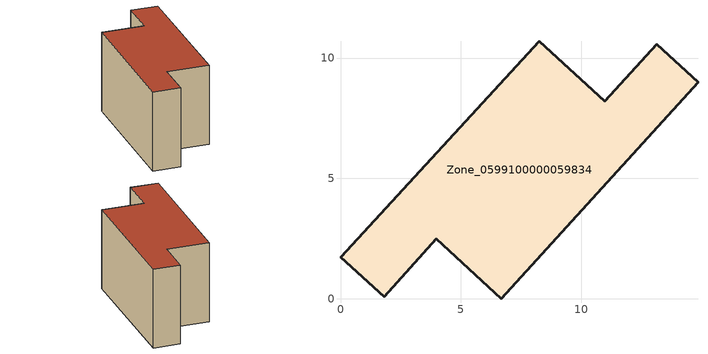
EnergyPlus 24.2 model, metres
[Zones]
Zone_0599100000059834
 floor ground (C_G): 0,1.72 8.26,10.7 10.97,8.21 13.14,10.57 14.85,9 6.68,0 3.97,2.49 1.81,0.09 z0
 wall outside (C_F): 3.97,2.49 6.68,0 14.85,9 13.14,10.57 10.97,8.21 8.26,10.7 0,1.72 1.81,0.09 3.97,2.49 z0:7.11
 roof outside (C_R): 8.26,10.7 0,1.72 1.81,0.09 3.97,2.49 6.68,0 14.85,9 13.14,10.57 10.97,8.21 z7.11
[BUILDING]
Pand.0599100000059834: North Axis=0; Terrain=City; Loads Convergence Tolerance Value=0.04; Temperature Convergence Tolerance Value=0.4; Solar Distribution=FullExterior; Maximum Number of Warmup Days=25; Minimum Number of Warmup Days=1
[Site:Location]
Rotterdam.The.Hague.AP_ZH_NLD Design_Conditions: Latitude=51.96; Longitude=4.45; Time Zone=1; Elevation=-4.5
[SITE:GROUNDTEMPERATURE:BUILDINGSURFACE]
18, 18, 18, 18, 18, 18, 18, 18, 18, 18, 18, 18
[MATERIAL] Thermal Absorptance=0.9; Solar Absorptance=0.7; Visible Absorptance=0.7
Name | Roughness | Thickness | Conductivity | Density | Specific Heat
G.TI.1975-1991 | MediumSmooth | 0.15 | 0.288461 | 540 | 1210
F.TI.1975-1991 | Rough | 0.3 | 0.230769 | 1920 | 840
R.TI.1975-1991 | MediumRough | 0.2 | 0.153846 | 1500 | 1000
[CONSTRUCTION]
C_G: G.TI.1975-1991
C_F: F.TI.1975-1991
C_R: R.TI.1975-1991
[ZONE]
Zone_0599100000059834: Type=1; Multiplier=1; Ceiling Height=Autocalculate; Volume=Autocalculate; Floor Area=autocalculate; Part of Total Floor Area=Yes
[ZONEINFILTRATION:DESIGNFLOWRATE]
Infil_Zone_0599100000059834: Zone or ZoneList or Space or SpaceList=Zone_0599100000059834; Schedule=AlwaysOn; Design Flow Rate Calculation Method=Flow/Area; Flow Rate per Floor Area=0.003; Constant Term Coefficient=1; Temperature Term Coefficient=0; Velocity Term Coefficient=0; Velocity Squared Term Coefficient=0
[HVACTEMPLATE:ZONE:IDEALLOADSAIRSYSTEM]
Zone_0599100000059834: Maximum Heating Supply Air Temperature=50; Minimum Cooling Supply Air Temperature=13; Maximum Heating Supply Air Humidity Ratio=0.0156; Minimum Cooling Supply Air Humidity Ratio=0.0077; Heating Limit=NoLimit; Cooling Limit=NoLimit; Dehumidification Control Type=ConstantSensibleHeatRatio; Cooling Sensible Heat Ratio=0.7; Dehumidification Setpoint=60; Humidification Control Type=None; Humidification Setpoint=30; Outdoor Air Method=None; Outdoor Air Flow Rate per Person=0.00944; Outdoor Air Flow Rate per Zone Floor Area=0; Outdoor Air Flow Rate per Zone=0; Demand Controlled Ventilation Type=None; Outdoor Air Economizer Type=NoEconomizer; Heat Recovery Type=None; Sensible Heat Recovery Effectiveness=0.7; Latent Heat Recovery Effectiveness=0.65
[ZONECONTROL:THERMOSTAT]
ThermostatControl_Zone_0599100000059834: Zone or ZoneList=Zone_0599100000059834; Control Type Schedule=DualSetpointControlType; Control 1=Thermostat_Zone_0599100000059834; Temperature Difference Between Cutout And Setpoint=0
[THERMOSTATSETPOINT:DUALSETPOINT]
Thermostat_Zone_0599100000059834: Heating Setpoint Temperature Schedule=HeatingSetpoint_Zone_0599100000059834; Cooling Setpoint Temperature Schedule=CoolingSetpoint_Zone_0599100000059834
[SCHEDULE:COMPACT]
HeatingSetpoint_Zone_0599100000059834: Through: 12/31, For: AllDays, Until: 24:00, 21
CoolingSetpoint_Zone_0599100000059834: Through: 12/31, For: AllDays, Until: 24:00, 24
DualSetpointControlType: Through: 12/31, For: AllDays, Until: 24:00, 4
AlwaysOn: Through: 12/31, For: AllDays, Until: 24:00, 1
